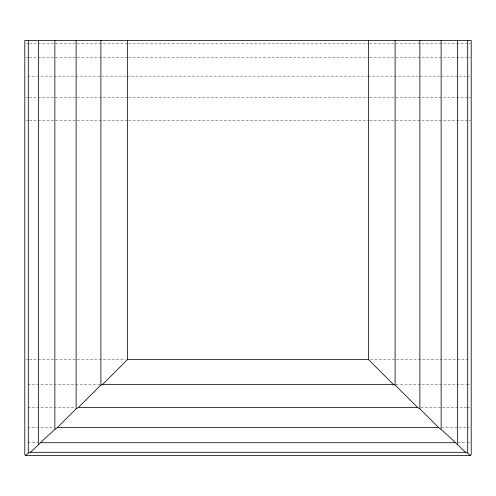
<?xml version="1.0" encoding="UTF-8"?>
<svg xmlns="http://www.w3.org/2000/svg" width="496" height="496" viewBox="0 0 496 496"><rect width="100%" height="100%" fill="white"/><g stroke="black" fill="none" stroke-linecap="round" stroke-linejoin="round"><path stroke-width="0.37" stroke-dasharray="2.48 1.86" d="M26.35 43.456L28.675 43.456M29.45 43.456L127.875 43.456M128.65 43.456L368.9 43.456M369.675 43.456L468.1 43.456M468.875 43.456L470.425 43.456M26.35 57.648L28.675 57.648M29.45 57.648L127.875 57.648M128.65 57.648L368.9 57.648M369.675 57.648L468.1 57.648M468.875 57.648L470.425 57.648M27.9 76.136L126.325 76.136M127.1 76.136L367.35 76.136M368.125 76.136L466.55 76.136M467.325 76.136L470.425 76.136M26.35 97.669L28.675 97.669M29.45 97.669L127.875 97.669M128.65 97.669L368.9 97.669M369.675 97.669L468.1 97.669M468.875 97.669L470.425 97.669M26.35 120.776L28.675 120.776M29.45 120.776L127.875 120.776M128.65 120.776L368.9 120.776M369.675 120.776L468.1 120.776M468.875 120.776L470.425 120.776M26.35 359.6L28.675 359.6M29.45 359.6L125.55 359.6M370.45 359.6L468.1 359.6M27.9 384.443L99.975 384.443M396.025 384.443L466.55 384.443M467.325 384.443L469.65 384.443M27.9 407.588L75.175 407.588M420.825 407.588L466.55 407.588M467.325 407.588L469.65 407.588M27.9 427.465L54.25 427.465M441.75 427.465L466.55 427.465M467.325 427.465L469.65 427.465M27.9 442.717L37.975 442.717M458.025 442.717L466.55 442.717M467.325 442.717L469.65 442.717"/><path stroke-width="0.74" d="M25.68 455.576L28.297 452.96L30.355 452.309L465.645 452.309L467.703 452.96L470.32 455.576L471.2 454.696L471.2 40.424L24.8 40.424L24.8 454.696L25.68 455.576L470.32 455.576M30.355 452.309C39.42 444.075 47.87 435.085 57.431 427.465L76.136 408.76L78.3 407.588L100.899 384.989L102.629 384.443L393.371 384.443L395.101 384.989L417.7 407.588L419.864 408.76L438.569 427.465C448.13 435.085 456.58 444.075 465.645 452.309M102.629 384.443L127.472 359.6L127.472 40.424M127.472 359.6L368.528 359.6L393.371 384.443M78.3 407.588L417.7 407.588M57.431 427.465L438.569 427.465M41.125 442.717L454.875 442.717M467.703 40.424L467.703 452.96M457.442 40.424L457.442 444.106M441.13 40.424L441.13 428.972M419.864 40.424L419.864 408.76M395.101 40.424L395.101 384.989M368.528 40.424L368.528 359.6M100.899 40.424L100.899 384.989M76.136 40.424L76.136 408.76M54.87 40.424L54.87 428.972M38.558 40.424L38.558 444.106M28.297 40.424L28.297 452.96"/></g></svg>
